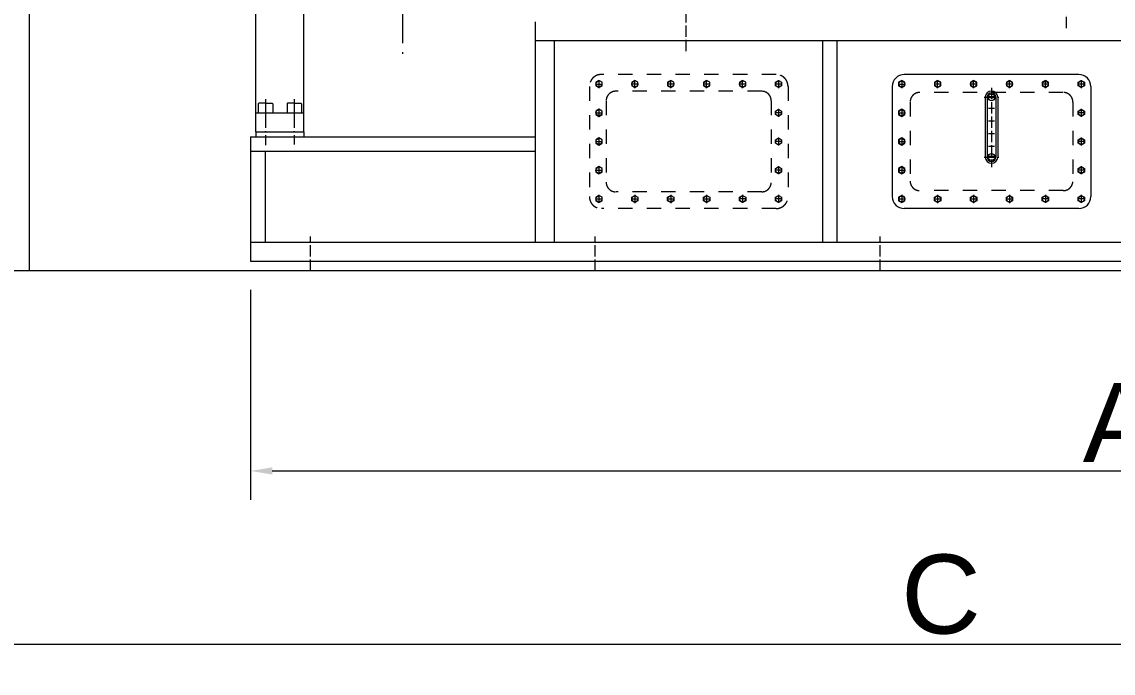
# Model space of a CAD drawing. Header units: millimetres. Extents: x 2 to 805233, y 2 to 613512.
# Drawn here: x 338268 to 396171, y 343664 to 378218 of the extents above; entities that cross this region are included whole.
import ezdxf

# ---------------------------------------------------------------- set-up
doc = ezdxf.new("R2010")
doc.units = ezdxf.units.MM
doc.header["$LTSCALE"] = 25.4
for name, pattern in [('ACAD_ISO04W100', [30, 24, -3, 0, -3]), ('CENTER', [50.8, 31.75, -6.35, 6.35, -6.35]), ('EB_DASH', [6, 3, -3])]:
    doc.linetypes.add(name, pattern=pattern)
doc.layers.get('Defpoints').update_dxf_attribs({"lineweight": 5})
doc.layers.add('CAXA1', color=5, linetype='CENTER', lineweight=5)
doc.styles.add('Roman', font='arial.ttf')
doc.styles.get("Standard").update_dxf_attribs({"font": 'arial.ttf'})
doc.dimstyles.new('ISO-25', dxfattribs={"dimscale": 30, "dimtxt": 38.1, "dimasz": 38.1, "dimexe": 50.8, "dimexo": 50.8, "dimgap": 15.875, "dimtad": 1, "dimtih": 1, "dimtoh": 1, "dimdec": 1, "dimlfac": 0.03937, "dimdsep": 46, "dimtxsty": 'Standard', "dimcen": 63.5, "dimclrd": 7, "dimclre": 7, "dimclrt": 7, "dimadec": 0, "dimazin": 0, "dimtfac": 1, "dimtdec": 1, "dimtmove": 0, "dimatfit": 3, "dimfxl": 25.4, "dimlwd": 5, "dimlwe": 5, "dimarcsym": 0})

# ---------------------------------------------------------------- blocks, each defined once
blk = doc.blocks.new('*D23')
at = {"color": 7, "linetype": 'Continuous', "lineweight": 5, "transparency": 16777216}
for p, q in [((295977, 374281), (295977, 343664)), ((478095, 363486), (478095, 343664)), ((476952, 345188), (297120, 345188))]:
    blk.add_line(p, q, dxfattribs=at)
at = {"color": 7, "transparency": 16777216}
for points in [[(297120, 345379), (297120, 344998), (295977, 345188)], [(476952, 345379), (476952, 344998), (478095, 345188)]]:
    blk.add_solid(points, dxfattribs=at)
at = {"layer": 'Defpoints', "color": 0, "transparency": 16777216}
for p in [(295977, 375805), (478095, 365010), (295977, 345188)]:
    blk.add_point(p, dxfattribs=at)
at = {"color": 7, "lineweight": 5, "transparency": 16777216, "insert": (387036, 347831), "char_height": 4191, "attachment_point": 5, "style": 'Roman'}
blk.add_mtext('C', dxfattribs=at)
blk = doc.blocks.new('*D13')
at = {"color": 7, "linetype": 'Continuous', "lineweight": 5, "transparency": 16777216}
for p, q in [((350409, 363994), (350409, 352868)), ((442611, 363994), (442611, 352868)), ((351552, 354392), (441468, 354392))]:
    blk.add_line(p, q, dxfattribs=at)
at = {"color": 7, "transparency": 16777216}
for points in [[(351552, 354582), (351552, 354201), (350409, 354392)], [(441468, 354582), (441468, 354201), (442611, 354392)]]:
    blk.add_solid(points, dxfattribs=at)
at = {"layer": 'Defpoints', "color": 0, "transparency": 16777216}
for p in [(350409, 365518), (442611, 365518), (442611, 354392)]:
    blk.add_point(p, dxfattribs=at)
at = {"color": 7, "lineweight": 5, "transparency": 16777216, "insert": (396510, 356964), "char_height": 4191, "attachment_point": 5, "style": 'Roman'}
blk.add_mtext('A', dxfattribs=at)

msp = doc.modelspace()

# ---------------------------------------------------------------- linework, layer by layer
at = {"color": 7, "lineweight": 5}
for p, q in [((338648.72, 441209.7), (338648.72, 365009.7)), ((350688.32, 372375.7), (350688.32, 383919.96)), ((353228.32, 372375.7), (353228.32, 383919.96)), ((365520.96, 366533.7), (365520.96, 378217.7)), ((442611.17, 377201.7), (365520.96, 377201.7)), ((366536.96, 366533.7), (366536.96, 377201.7)), ((380762.89, 366533.7), (380762.89, 377201.7)), ((381524.89, 366533.7), (381524.89, 377201.7)), ((394351.53, 375423.7), (385080.53, 375423.7)), ((384445.53, 374788.7), (384445.53, 368946.7)), ((394986.53, 374788.7), (394986.53, 368946.7)), ((389385.83, 374217.08), (389385.83, 371042.08)), ((389485.54, 374217.08), (389485.54, 371042.08)), ((389897.51, 374247.25), (389534.54, 374247.25)), ((389897.51, 374186.91), (389534.54, 374186.91)), ((389946.51, 374217.08), (389946.51, 371042.08)), ((390046.23, 374217.08), (390046.23, 371042.08)), ((350815.32, 373874.3), (350815.32, 373391.7)), ((351196.32, 373899.7), (350840.72, 373899.7)), ((351196.32, 373899.7), (351551.92, 373899.7)), ((351577.32, 373874.3), (351577.32, 373391.7)), ((352339.32, 373874.3), (352339.32, 373391.7)), ((352720.32, 373899.7), (352364.72, 373899.7)), ((352720.32, 373899.7), (353075.92, 373899.7)), ((353101.32, 373874.3), (353101.32, 373391.7)), ((389554.09, 373645.58), (389877.97, 373645.58)), ((350688.32, 373391.7), (353228.32, 373391.7)), ((389554.09, 372968.24), (389877.97, 372968.24)), ((350688.32, 372375.7), (353228.32, 372375.7)), ((350688.32, 372375.7), (350688.32, 372121.7)), ((353228.32, 372375.7), (353228.32, 372121.7)), ((350407.96, 372121.7), (365520.96, 372121.7)), ((350407.96, 372121.7), (350407.96, 365517.7)), ((389554.09, 372290.91), (389877.97, 372290.91)), ((350407.96, 371359.7), (365520.96, 371359.7)), ((351169.96, 371359.7), (351169.96, 366533.7)), ((389554.09, 371613.58), (389877.97, 371613.58)), ((389897.51, 371072.25), (389534.54, 371072.25)), ((389897.51, 371011.91), (389534.54, 371011.91)), ((394351.53, 368311.7), (385080.53, 368311.7)), ((350407.96, 366533.7), (442611.17, 366533.7)), ((350407.96, 365517.7), (442611.17, 365517.7)), ((495127.41, 365009.7), (290620.49, 365009.7))]:
    msp.add_line(p, q, dxfattribs=at)
at = {"color": 7, "linetype": 'ACAD_ISO04W100', "lineweight": 5}
for p, q in [((393690.77, 377877.38), (393690.77, 381021.82)), ((373497.52, 379555.41), (373497.52, 376543.12)), ((384763.03, 374915.7), (385144.03, 374915.7)), ((384953.53, 375131.06), (384953.53, 374703.47)), ((387049.03, 374917.27), (386668.03, 374917.27)), ((386858.53, 374701.9), (386858.53, 375129.49)), ((388954.03, 374917.27), (388573.03, 374917.27)), ((388763.53, 374701.9), (388763.53, 375129.49)), ((389716.03, 374722.26), (389716.03, 370516.42)), ((390859.03, 374917.27), (390478.03, 374917.27)), ((390668.53, 374701.9), (390668.53, 375129.49)), ((392764.03, 374915.7), (392383.03, 374915.7)), ((392718.37, 374915.7), (392428.68, 374915.7)), ((392573.53, 374700.33), (392573.53, 375127.92)), ((392573.53, 374770.85), (392573.53, 375060.54)), ((394669.03, 374915.7), (394288.03, 374915.7)), ((394478.53, 375131.06), (394478.53, 374703.47)), ((389333.21, 374217.08), (390096.17, 374217.08)), ((384953.53, 373607.06), (384953.53, 373179.47)), ((384953.53, 373536.54), (384953.53, 373246.85)), ((394478.53, 373607.06), (394478.53, 373179.47)), ((394478.53, 373536.54), (394478.53, 373246.85)), ((384763.03, 373391.7), (385144.03, 373391.7)), ((384808.68, 373391.7), (385098.37, 373391.7)), ((394669.03, 373391.7), (394288.03, 373391.7)), ((394623.37, 373391.7), (394333.68, 373391.7)), ((384763.03, 371867.7), (385144.03, 371867.7)), ((384808.68, 371867.7), (385098.37, 371867.7)), ((384953.53, 372083.06), (384953.53, 371655.47)), ((384953.53, 372012.54), (384953.53, 371722.85)), ((394669.03, 371867.7), (394288.03, 371867.7)), ((394623.37, 371867.7), (394333.68, 371867.7)), ((394478.53, 372083.06), (394478.53, 371655.47)), ((394478.53, 372012.54), (394478.53, 371722.85)), ((389333.21, 371042.08), (390096.17, 371042.08)), ((384763.03, 370343.7), (385144.03, 370343.7)), ((384808.68, 370343.7), (385098.37, 370343.7)), ((384953.53, 370559.06), (384953.53, 370131.47)), ((384953.53, 370488.54), (384953.53, 370198.85)), ((394669.03, 370343.7), (394288.03, 370343.7)), ((394623.37, 370343.7), (394333.68, 370343.7)), ((394478.53, 370559.06), (394478.53, 370131.47)), ((394478.53, 370488.54), (394478.53, 370198.85)), ((384953.53, 369035.06), (384953.53, 368607.47)), ((384953.53, 368964.54), (384953.53, 368674.85)), ((386858.53, 369033.49), (386858.53, 368605.9)), ((388763.53, 369033.49), (388763.53, 368605.9)), ((390668.53, 369033.49), (390668.53, 368605.9)), ((392573.53, 369035.06), (392573.53, 368607.47)), ((392573.53, 368964.54), (392573.53, 368674.85)), ((394478.53, 369035.06), (394478.53, 368607.47)), ((394478.53, 368964.54), (394478.53, 368674.85)), ((384763.03, 368819.7), (385144.03, 368819.7)), ((384808.68, 368819.7), (385098.37, 368819.7)), ((387049.03, 368818.13), (386668.03, 368818.13)), ((388954.03, 368818.13), (388573.03, 368818.13)), ((390859.03, 368818.13), (390478.03, 368818.13)), ((392764.03, 368819.7), (392383.03, 368819.7)), ((392718.37, 368819.7), (392428.68, 368819.7)), ((394669.03, 368819.7), (394288.03, 368819.7)), ((394623.37, 368819.7), (394333.68, 368819.7)), ((353581.76, 365005.4), (353581.76, 366833.79)), ((368695.96, 365005.4), (368695.96, 366833.79)), ((383810.17, 365005.4), (383810.17, 366833.79))]:
    msp.add_line(p, q, dxfattribs=at)
at = {"color": 7, "linetype": 'EB_DASH', "lineweight": 5, "ltscale": 10}
for p, q in [((378285.42, 375423.7), (369014.42, 375423.7)), ((368379.42, 374788.7), (368379.42, 368946.7)), ((368696.92, 374915.7), (369077.92, 374915.7)), ((368887.42, 375131.06), (368887.42, 374703.47)), ((370982.92, 374917.27), (370601.92, 374917.27)), ((370792.42, 374701.9), (370792.42, 375129.49)), ((372887.92, 374917.27), (372506.92, 374917.27)), ((372697.42, 374701.9), (372697.42, 375129.49)), ((374792.92, 374917.27), (374411.92, 374917.27)), ((374602.42, 374701.9), (374602.42, 375129.49)), ((376697.92, 374915.7), (376316.92, 374915.7)), ((376652.27, 374915.7), (376362.58, 374915.7)), ((376507.42, 374700.33), (376507.42, 375127.92)), ((376507.42, 374770.85), (376507.42, 375060.54)), ((378602.92, 374915.7), (378221.92, 374915.7)), ((378412.42, 375131.06), (378412.42, 374703.47)), ((378920.42, 374788.7), (378920.42, 368946.7)), ((377523.42, 374534.7), (369776.42, 374534.7)), ((393526.03, 374471.2), (385906.03, 374471.2)), ((368887.42, 373607.06), (368887.42, 373179.47)), ((368887.42, 373536.54), (368887.42, 373246.85)), ((369268.42, 374026.7), (369268.42, 369708.7)), ((378031.42, 374026.7), (378031.42, 369708.7)), ((378412.42, 373607.06), (378412.42, 373179.47)), ((378412.42, 373536.54), (378412.42, 373246.85)), ((385398.03, 373963.2), (385398.03, 369772.2)), ((394034.03, 373963.2), (394034.03, 369772.2)), ((368696.92, 373391.7), (369077.92, 373391.7)), ((368742.58, 373391.7), (369032.27, 373391.7)), ((378602.92, 373391.7), (378221.92, 373391.7)), ((378557.27, 373391.7), (378267.58, 373391.7)), ((368696.92, 371867.7), (369077.92, 371867.7)), ((368742.58, 371867.7), (369032.27, 371867.7)), ((368887.42, 372083.06), (368887.42, 371655.47)), ((368887.42, 372012.54), (368887.42, 371722.85)), ((378602.92, 371867.7), (378221.92, 371867.7)), ((378557.27, 371867.7), (378267.58, 371867.7)), ((378412.42, 372083.06), (378412.42, 371655.47)), ((378412.42, 372012.54), (378412.42, 371722.85)), ((368696.92, 370343.7), (369077.92, 370343.7)), ((368742.58, 370343.7), (369032.27, 370343.7)), ((368887.42, 370559.06), (368887.42, 370131.47)), ((368887.42, 370488.54), (368887.42, 370198.85)), ((378602.92, 370343.7), (378221.92, 370343.7)), ((378557.27, 370343.7), (378267.58, 370343.7)), ((378412.42, 370559.06), (378412.42, 370131.47)), ((378412.42, 370488.54), (378412.42, 370198.85)), ((368887.42, 369035.06), (368887.42, 368607.47)), ((368887.42, 368964.54), (368887.42, 368674.85)), ((377523.42, 369200.7), (369776.42, 369200.7)), ((370792.42, 369033.49), (370792.42, 368605.9)), ((372697.42, 369033.49), (372697.42, 368605.9)), ((374602.42, 369033.49), (374602.42, 368605.9)), ((376507.42, 369035.06), (376507.42, 368607.47)), ((376507.42, 368964.54), (376507.42, 368674.85)), ((378412.42, 369035.06), (378412.42, 368607.47)), ((378412.42, 368964.54), (378412.42, 368674.85)), ((393526.03, 369264.2), (385906.03, 369264.2)), ((368696.92, 368819.7), (369077.92, 368819.7)), ((368742.58, 368819.7), (369032.27, 368819.7)), ((378285.42, 368311.7), (369014.42, 368311.7)), ((370982.92, 368818.13), (370601.92, 368818.13)), ((372887.92, 368818.13), (372506.92, 368818.13)), ((374792.92, 368818.13), (374411.92, 368818.13)), ((376697.92, 368819.7), (376316.92, 368819.7)), ((376652.27, 368819.7), (376362.58, 368819.7)), ((378602.92, 368819.7), (378221.92, 368819.7)), ((378557.27, 368819.7), (378267.58, 368819.7))]:
    msp.add_line(p, q, dxfattribs=at)
at = {"color": 7, "linetype": 'ACAD_ISO04W100', "lineweight": 5, "ltscale": 2.5}
for p, q in [((351196.32, 374116.63), (351196.32, 371676.84)), ((352720.32, 374116.63), (352720.32, 371705.68))]:
    msp.add_line(p, q, dxfattribs=at)
at = {"color": 7, "linetype": 'EB_DASH', "lineweight": 5, "ltscale": 10}
for points in [[(368887.42, 374725.2), (369052.4, 374820.45), (369052.4, 375010.95), (368887.42, 375106.2), (368722.45, 375010.95), (368722.45, 374820.45)], [(370792.42, 375107.77), (370627.45, 375012.52), (370627.45, 374822.02), (370792.42, 374726.77), (370957.4, 374822.02), (370957.4, 375012.52)], [(372697.42, 375107.77), (372532.45, 375012.52), (372532.45, 374822.02), (372697.42, 374726.77), (372862.4, 374822.02), (372862.4, 375012.52)], [(374602.42, 375107.77), (374437.45, 375012.52), (374437.45, 374822.02), (374602.42, 374726.77), (374767.4, 374822.02), (374767.4, 375012.52)], [(376507.42, 375106.2), (376342.45, 375010.95), (376342.45, 374820.45), (376507.42, 374725.2), (376672.4, 374820.45), (376672.4, 375010.95)], [(378412.42, 374725.2), (378247.45, 374820.45), (378247.45, 375010.95), (378412.42, 375106.2), (378577.4, 375010.95), (378577.4, 374820.45)], [(368887.42, 373201.2), (369052.4, 373296.45), (369052.4, 373486.95), (368887.42, 373582.2), (368722.45, 373486.95), (368722.45, 373296.45)], [(378412.42, 373201.2), (378247.45, 373296.45), (378247.45, 373486.95), (378412.42, 373582.2), (378577.4, 373486.95), (378577.4, 373296.45)], [(368887.42, 371677.2), (369052.4, 371772.45), (369052.4, 371962.95), (368887.42, 372058.2), (368722.45, 371962.95), (368722.45, 371772.45)], [(378412.42, 371677.2), (378247.45, 371772.45), (378247.45, 371962.95), (378412.42, 372058.2), (378577.4, 371962.95), (378577.4, 371772.45)], [(368887.42, 370153.2), (369052.4, 370248.45), (369052.4, 370438.95), (368887.42, 370534.2), (368722.45, 370438.95), (368722.45, 370248.45)], [(378412.42, 370153.2), (378247.45, 370248.45), (378247.45, 370438.95), (378412.42, 370534.2), (378577.4, 370438.95), (378577.4, 370248.45)], [(368887.42, 368629.2), (369052.4, 368724.45), (369052.4, 368914.95), (368887.42, 369010.2), (368722.45, 368914.95), (368722.45, 368724.45)], [(370792.42, 368627.63), (370627.45, 368722.88), (370627.45, 368913.38), (370792.42, 369008.63), (370957.4, 368913.38), (370957.4, 368722.88)], [(372697.42, 368627.63), (372532.45, 368722.88), (372532.45, 368913.38), (372697.42, 369008.63), (372862.4, 368913.38), (372862.4, 368722.88)], [(374602.42, 368627.63), (374437.45, 368722.88), (374437.45, 368913.38), (374602.42, 369008.63), (374767.4, 368913.38), (374767.4, 368722.88)], [(376507.42, 368629.2), (376342.45, 368724.45), (376342.45, 368914.95), (376507.42, 369010.2), (376672.4, 368914.95), (376672.4, 368724.45)], [(378412.42, 368629.2), (378247.45, 368724.45), (378247.45, 368914.95), (378412.42, 369010.2), (378577.4, 368914.95), (378577.4, 368724.45)]]:
    msp.add_lwpolyline(points, close=True, dxfattribs=at)
at = {"color": 7, "lineweight": 5}
for points in [[(384953.53, 374725.2), (385118.51, 374820.45), (385118.51, 375010.95), (384953.53, 375106.2), (384788.55, 375010.95), (384788.55, 374820.45)], [(386858.53, 375107.77), (386693.55, 375012.52), (386693.55, 374822.02), (386858.53, 374726.77), (387023.51, 374822.02), (387023.51, 375012.52)], [(388763.53, 375107.77), (388598.55, 375012.52), (388598.55, 374822.02), (388763.53, 374726.77), (388928.51, 374822.02), (388928.51, 375012.52)], [(390668.53, 375107.77), (390503.55, 375012.52), (390503.55, 374822.02), (390668.53, 374726.77), (390833.51, 374822.02), (390833.51, 375012.52)], [(392573.53, 375106.2), (392408.55, 375010.95), (392408.55, 374820.45), (392573.53, 374725.2), (392738.51, 374820.45), (392738.51, 375010.95)], [(394478.53, 374725.2), (394313.55, 374820.45), (394313.55, 375010.95), (394478.53, 375106.2), (394643.51, 375010.95), (394643.51, 374820.45)], [(384953.53, 373201.2), (385118.51, 373296.45), (385118.51, 373486.95), (384953.53, 373582.2), (384788.55, 373486.95), (384788.55, 373296.45)], [(394478.53, 373201.2), (394313.55, 373296.45), (394313.55, 373486.95), (394478.53, 373582.2), (394643.51, 373486.95), (394643.51, 373296.45)], [(384953.53, 371677.2), (385118.51, 371772.45), (385118.51, 371962.95), (384953.53, 372058.2), (384788.55, 371962.95), (384788.55, 371772.45)], [(394478.53, 371677.2), (394313.55, 371772.45), (394313.55, 371962.95), (394478.53, 372058.2), (394643.51, 371962.95), (394643.51, 371772.45)], [(384953.53, 370153.2), (385118.51, 370248.45), (385118.51, 370438.95), (384953.53, 370534.2), (384788.55, 370438.95), (384788.55, 370248.45)], [(394478.53, 370153.2), (394313.55, 370248.45), (394313.55, 370438.95), (394478.53, 370534.2), (394643.51, 370438.95), (394643.51, 370248.45)], [(384953.53, 368629.2), (385118.51, 368724.45), (385118.51, 368914.95), (384953.53, 369010.2), (384788.55, 368914.95), (384788.55, 368724.45)], [(386858.53, 368627.63), (386693.55, 368722.88), (386693.55, 368913.38), (386858.53, 369008.63), (387023.51, 368913.38), (387023.51, 368722.88)], [(388763.53, 368627.63), (388598.55, 368722.88), (388598.55, 368913.38), (388763.53, 369008.63), (388928.51, 368913.38), (388928.51, 368722.88)], [(390668.53, 368627.63), (390503.55, 368722.88), (390503.55, 368913.38), (390668.53, 369008.63), (390833.51, 368913.38), (390833.51, 368722.88)], [(392573.53, 368629.2), (392408.55, 368724.45), (392408.55, 368914.95), (392573.53, 369010.2), (392738.51, 368914.95), (392738.51, 368724.45)], [(394478.53, 368629.2), (394313.55, 368724.45), (394313.55, 368914.95), (394478.53, 369010.2), (394643.51, 368914.95), (394643.51, 368724.45)]]:
    msp.add_lwpolyline(points, close=True, dxfattribs=at)
at = {"color": 7, "linetype": 'EB_DASH', "lineweight": 5, "ltscale": 10}
for centre in [(368887.42, 374917.27), (370792.42, 374915.7), (372697.42, 374915.7), (374602.42, 374915.7), (376507.42, 374914.13), (378412.42, 374917.27), (368887.42, 373393.27), (378412.42, 373393.27), (368887.42, 371869.27), (378412.42, 371869.27), (368887.42, 370345.27), (378412.42, 370345.27), (368887.42, 368821.27), (370792.42, 368819.7), (372697.42, 368819.7), (374602.42, 368819.7), (376507.42, 368821.27), (378412.42, 368821.27)]:
    msp.add_circle(centre, 156.32, dxfattribs=at)
at = {"color": 7, "lineweight": 5}
for centre, radius in [((384953.53, 374917.27), 156.32), ((386858.53, 374915.7), 156.32), ((388763.53, 374915.7), 156.32), ((390668.53, 374915.7), 156.32), ((392573.53, 374914.13), 156.32), ((394478.53, 374917.27), 156.32), ((389716.03, 374217.08), 183.98), ((384953.53, 373393.27), 156.32), ((394478.53, 373393.27), 156.32), ((384953.53, 371869.27), 156.32), ((394478.53, 371869.27), 156.32), ((389716.03, 371042.08), 183.98), ((384953.53, 370345.27), 156.32), ((394478.53, 370345.27), 156.32), ((384953.53, 368821.27), 156.32), ((386858.53, 368819.7), 156.32), ((388763.53, 368819.7), 156.32), ((390668.53, 368819.7), 156.32), ((392573.53, 368821.27), 156.32), ((394478.53, 368821.27), 156.32)]:
    msp.add_circle(centre, radius, dxfattribs=at)
at = {"color": 7, "linetype": 'EB_DASH', "lineweight": 5, "ltscale": 10}
for centre, radius, start, end in [((369014.42, 374788.7), 635, 90, 180), ((378285.42, 374788.7), 635, 0, 90), ((369776.42, 374026.7), 508, 90, 180), ((377523.42, 374026.7), 508, 0, 90), ((385906.03, 373963.2), 508, 90, 180), ((393526.03, 373963.2), 508, 0, 90), ((369776.42, 369708.7), 508, 180, 270), ((377523.42, 369708.7), 508, 270, 0), ((385906.03, 369772.2), 508, 180, 270), ((393526.03, 369772.2), 508, 270, 0), ((369014.42, 368946.7), 635, 180, 270), ((378285.42, 368946.7), 635, 270, 0)]:
    msp.add_arc(centre, radius, start, end, dxfattribs=at)
at = {"color": 7, "lineweight": 5}
for centre, radius, start, end in [((385080.53, 374788.7), 635, 90, 180), ((394351.53, 374788.7), 635, 0, 90), ((389716.03, 374217.08), 330.2, 0, 180), ((389716.03, 374217.08), 230.49, 0, 180), ((350840.72, 373874.3), 25.4, 90, 180), ((351551.92, 373874.3), 25.4, 0, 90), ((352364.72, 373874.3), 25.4, 90, 180), ((353075.92, 373874.3), 25.4, 0, 90), ((389716.03, 371042.08), 330.2, 180, 0), ((389716.03, 371042.08), 230.49, 180, 0), ((385080.53, 368946.7), 635, 180, 270), ((394351.53, 368946.7), 635, 270, 0)]:
    msp.add_arc(centre, radius, start, end, dxfattribs=at)
at = {"layer": 'CAXA1', "linetype": 'CENTER', "lineweight": 5, "ltscale": 3}
msp.add_line((358460.72, 495640.07), (358460.72, 376514.4), dxfattribs=at)

# ---------------------------------------------------------------- dimensions: what is measured, and where the dimension line sits
at = {"color": 7, "lineweight": 5}
dim = msp.add_linear_dim(base=(295976.72, 345188.12), p1=(478094.72, 365009.7), p2=(295976.72, 375804.7), angle=180, text='C', dimstyle='ISO-25', override={"dimscale": 30, "dimtxt": 139.7, "dimpost": '\\X', "dimtxsty": 'Roman', "dimtmove": 1}, dxfattribs=at)
dim.commit()
dim.dimension.update_dxf_attribs({"geometry": '*D23', "text_midpoint": (387035.72, 345188.12), "dimtype": 160})
dim = msp.add_linear_dim(base=(442610.91, 354391.94), p1=(350408.98, 365517.7), p2=(442610.91, 365517.7), angle=180, text='A', dimstyle='ISO-25', override={"dimscale": 30, "dimtxt": 139.7, "dimpost": '\\X', "dimtxsty": 'Roman', "dimtmove": 1}, dxfattribs=at)
dim.commit()
dim.dimension.update_dxf_attribs({"geometry": '*D13', "text_midpoint": (396509.95, 356963.69)})

doc.saveas('drawing.dxf')
